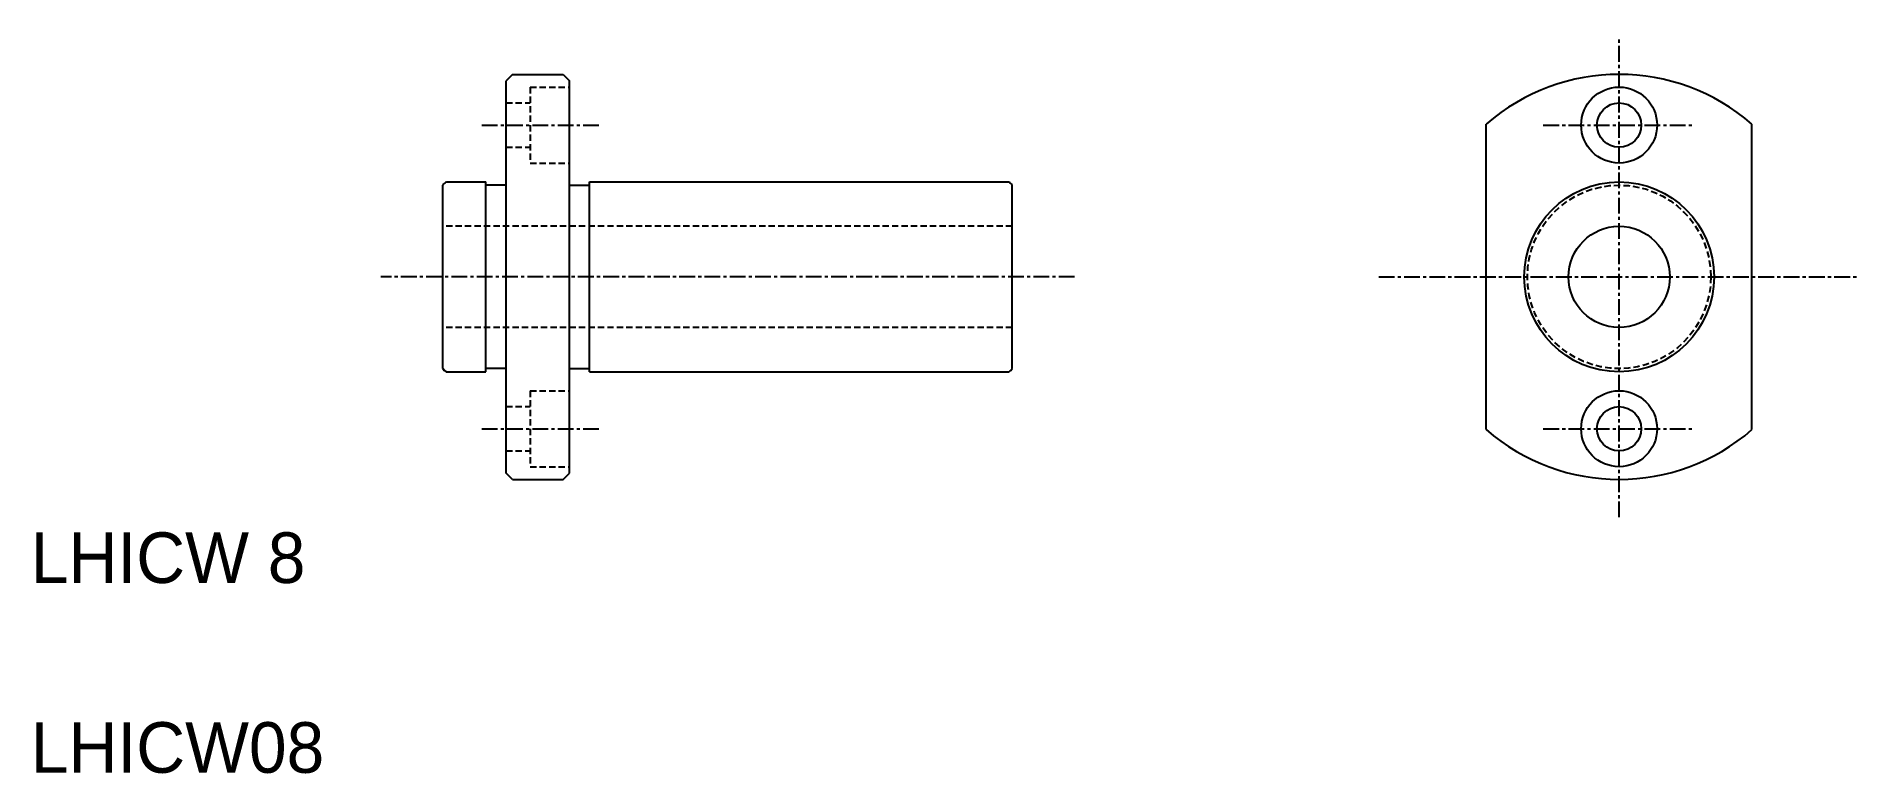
# Model space of a CAD drawing. Extents: x 262 to 406, y 133 to 191.
import ezdxf

# ---------------------------------------------------------------- set-up
doc = ezdxf.new("R2010")
doc.units = 0
doc.linetypes.add('CENTER', pattern=[2, 1.25, -0.25, 0.25, -0.25])
doc.linetypes.add('DASHED', pattern=[0.75, 0.5, -0.25])
doc.layers.get('0').update_dxf_attribs({"linetype": 'CONTINUOUS'})
doc.layers.add('CENTER', color=1, linetype='CENTER')

msp = doc.modelspace()

# ---------------------------------------------------------------- linework, layer by layer
at = {"color": 7, "linetype": 'CONTINUOUS'}
for p, q in [((299.55, 187.89), (299.05, 187.39)), ((299.05, 156.39), (299.05, 187.39)), ((299.55, 187.89), (303.55, 187.89)), ((303.55, 187.89), (304.05, 187.39)), ((304.05, 156.39), (304.05, 187.39)), ((376.52, 159.82), (376.52, 183.96)), ((397.52, 159.82), (397.52, 183.96)), ((294.05, 164.64), (294.05, 179.14)), ((294.33, 179.39), (297.45, 179.39)), ((297.45, 164.39), (297.45, 179.39)), ((299.05, 179.14), (297.45, 179.14)), ((304.05, 179.14), (305.65, 179.14)), ((305.65, 179.39), (338.79, 179.39)), ((305.65, 164.39), (305.65, 179.39)), ((339.05, 164.64), (339.05, 179.14)), ((294.3, 164.39), (297.45, 164.39)), ((299.05, 164.64), (297.45, 164.64)), ((304.05, 164.64), (305.65, 164.64)), ((305.65, 164.39), (338.79, 164.39)), ((299.05, 164.14), (299.05, 164.14)), ((304.05, 164.14), (304.05, 164.14)), ((299.55, 155.89), (299.05, 156.39)), ((299.55, 155.89), (303.55, 155.89)), ((303.55, 155.89), (304.05, 156.39))]:
    msp.add_line(p, q, dxfattribs=at)
at = {"color": 3, "linetype": 'DASHED'}
for p, q in [((300.95, 186.89), (300.95, 180.89)), ((300.95, 186.89), (304.05, 186.89)), ((299.05, 185.64), (300.95, 185.64)), ((299.05, 182.14), (300.95, 182.14)), ((300.95, 180.89), (304.05, 180.89)), ((339.05, 175.89), (294.05, 175.89)), ((339.05, 167.89), (294.05, 167.89)), ((300.95, 162.89), (300.95, 156.89)), ((300.95, 162.89), (304.05, 162.89)), ((299.05, 161.64), (300.95, 161.64)), ((299.05, 158.14), (300.95, 158.14)), ((300.95, 156.89), (304.05, 156.89))]:
    msp.add_line(p, q, dxfattribs=at)
at = {"color": 7, "linetype": 'CONTINUOUS'}
for centre, radius in [((387.02, 183.89), 3), ((387.02, 183.89), 1.75), ((387.02, 171.89), 7.5), ((387.02, 171.89), 4), ((387.02, 159.89), 3), ((387.02, 159.89), 1.75)]:
    msp.add_circle(centre, radius, dxfattribs=at)
at = {"color": 3, "linetype": 'DASHED'}
msp.add_circle((387.02, 171.89), 7.25, dxfattribs=at)
at = {"color": 7, "linetype": 'CONTINUOUS'}
for centre, radius, start, end in [((387.02, 171.89), 16, 48.9855, 131.0145), ((294.8, 178.64), 0.9, 123.5573, 146.4427), ((338.3, 178.64), 0.9, 33.5573, 56.4427), ((294.8, 165.14), 0.9, 213.5573, 236.4427), ((294.83, 165.14), 0.9, 213.5573, 236.4427), ((338.3, 165.14), 0.9, 303.5573, 326.4427), ((387.02, 171.89), 16, 228.9855, 311.0145)]:
    msp.add_arc(centre, radius, start, end, dxfattribs=at)
at = {"layer": 'CENTER', "color": 1, "linetype": 'CENTER'}
for p, q in [((387.02, 152.89), (387.02, 190.89)), ((297.13, 183.89), (306.39, 183.89)), ((381.02, 183.89), (393.02, 183.89)), ((343.98, 171.89), (289.15, 171.89)), ((368.02, 171.89), (406.02, 171.89)), ((297.13, 159.89), (306.39, 159.89)), ((381.02, 159.89), (393.02, 159.89))]:
    msp.add_line(p, q, dxfattribs=at)

# ---------------------------------------------------------------- texts
at = {"color": 7, "linetype": 'CONTINUOUS'}
for s, p in [('LHICW 8', (261.49, 147.7)), ('LHICW08', (261.49, 132.7))]:
    msp.add_text(s, height=4, dxfattribs=at).set_placement(p)

doc.saveas('drawing.dxf')
